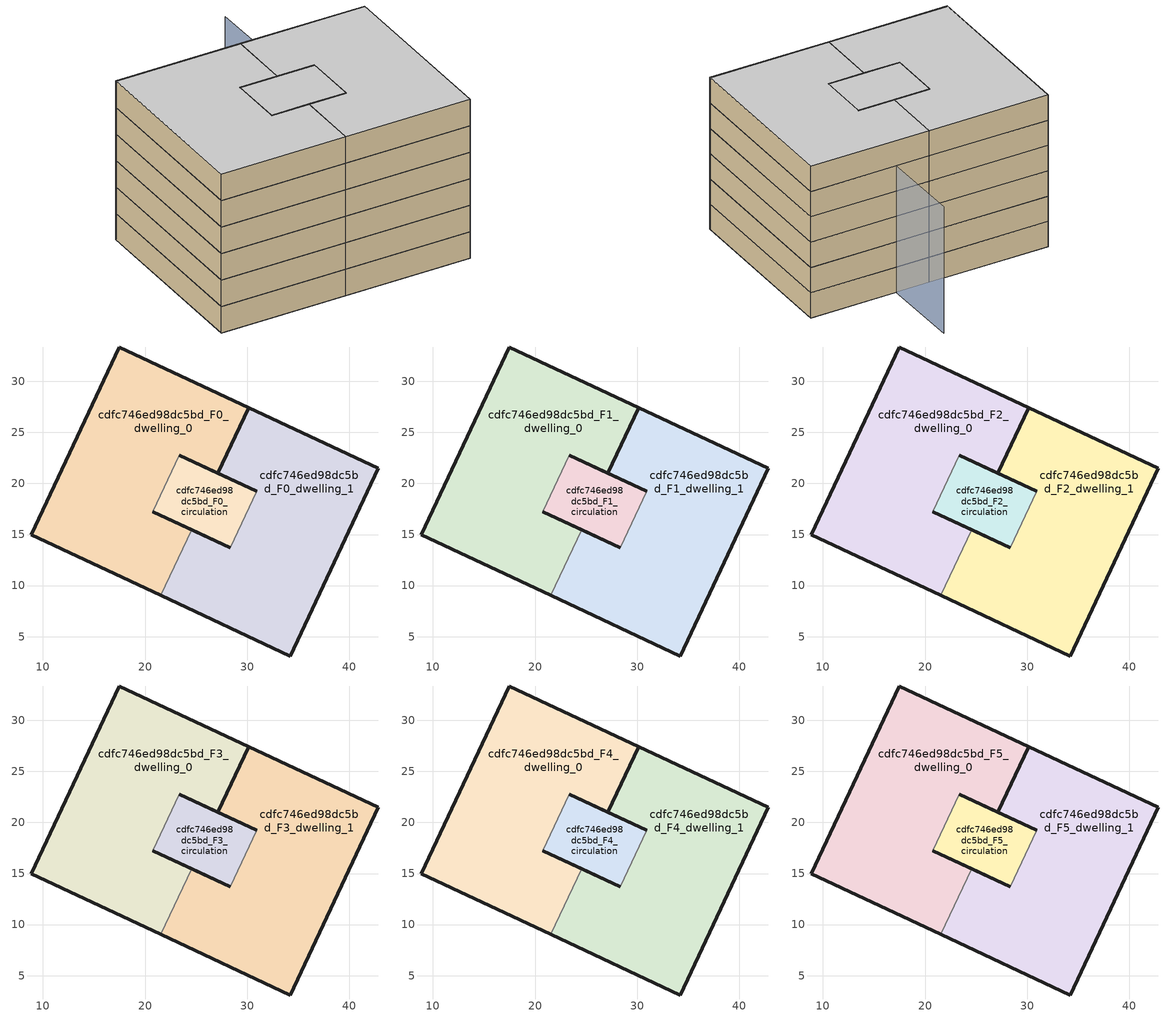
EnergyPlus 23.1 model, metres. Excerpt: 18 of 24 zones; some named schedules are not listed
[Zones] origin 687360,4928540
cdfc746ed98dc5bd_F0_dwelling_0
 floor ground (EU_floor_Construction): 24.54,15.47 20.75,17.25 23.33,22.77 27.13,20.99 30.14,27.43 17.49,33.36 8.87,14.97 21.53,9.04 z0
 wall outside (EU_wall_Construction): 20.75,17.25 24.54,15.47 / 21.53,9.04 8.87,14.97 17.49,33.36 30.14,27.43 27.13,20.99 23.33,22.77 z0:3
 wall to cdfc746ed98dc5bd_F0_circulation (EU_wall_Construction): 23.33,22.77 20.75,17.25 z0:3
 wall to cdfc746ed98dc5bd_F0_dwelling_1 (EU_wall_Construction): 24.54,15.47 21.53,9.04 z0:3
cdfc746ed98dc5bd_F0_dwelling_1
 floor ground (EU_floor_Construction): 34.19,3.11 42.8,21.5 30.14,27.43 27.13,20.99 30.93,19.21 28.34,13.7 24.54,15.47 21.53,9.04 z0
 wall outside (EU_wall_Construction): 24.54,15.47 28.34,13.7 / 30.93,19.21 27.13,20.99 30.14,27.43 42.8,21.5 34.19,3.11 21.53,9.04 z0:3
 wall to cdfc746ed98dc5bd_F0_circulation (EU_wall_Construction): 28.34,13.7 30.93,19.21 z0:3
cdfc746ed98dc5bd_F0_circulation
 floor ground (EU_floor_Construction): 28.34,13.7 30.93,19.21 23.33,22.77 20.75,17.25 z0
 wall outside (EU_wall_Construction): 23.33,22.77 30.93,19.21 / 28.34,13.7 20.75,17.25 z0:3
cdfc746ed98dc5bd_F1_dwelling_0
 floor to cdfc746ed98dc5bd_F0_dwelling_0 (EU_floor_Construction): 24.54,15.47 20.75,17.25 23.33,22.77 27.13,20.99 30.14,27.43 17.49,33.36 8.87,14.97 21.53,9.04 z3
 wall outside (EU_wall_Construction): 20.75,17.25 24.54,15.47 / 21.53,9.04 8.87,14.97 17.49,33.36 30.14,27.43 27.13,20.99 23.33,22.77 z3:6
 wall to cdfc746ed98dc5bd_F1_circulation (EU_wall_Construction): 23.33,22.77 20.75,17.25 z3:6
 wall to cdfc746ed98dc5bd_F1_dwelling_1 (EU_wall_Construction): 24.54,15.47 21.53,9.04 z3:6
cdfc746ed98dc5bd_F1_dwelling_1
 floor to cdfc746ed98dc5bd_F0_dwelling_1 (EU_floor_Construction): 34.19,3.11 42.8,21.5 30.14,27.43 27.13,20.99 30.92,19.21 28.34,13.7 24.54,15.47 21.53,9.04 z3
 wall outside (EU_wall_Construction): 24.54,15.47 28.34,13.7 / 30.93,19.21 27.13,20.99 30.14,27.43 42.8,21.5 34.19,3.11 21.53,9.04 z3:6
 wall to cdfc746ed98dc5bd_F1_circulation (EU_wall_Construction): 28.34,13.7 30.93,19.21 z3:6
cdfc746ed98dc5bd_F1_circulation
 floor to cdfc746ed98dc5bd_F0_circulation (EU_floor_Construction): 28.34,13.7 30.92,19.21 23.33,22.77 20.75,17.25 z3
 wall outside (EU_wall_Construction): 23.33,22.77 30.93,19.21 / 28.34,13.7 20.75,17.25 z3:6
cdfc746ed98dc5bd_F2_dwelling_0
 floor to cdfc746ed98dc5bd_F1_dwelling_0 (EU_floor_Construction): 24.54,15.47 20.75,17.25 23.33,22.77 27.13,20.99 30.14,27.43 17.49,33.36 8.87,14.97 21.53,9.04 z6
 wall outside (EU_wall_Construction): 20.75,17.25 24.54,15.47 / 21.53,9.04 8.87,14.97 17.49,33.36 30.14,27.43 27.13,20.99 23.33,22.77 z6:9
 wall to cdfc746ed98dc5bd_F2_circulation (EU_wall_Construction): 23.33,22.77 20.75,17.25 z6:9
 wall to cdfc746ed98dc5bd_F2_dwelling_1 (EU_wall_Construction): 24.54,15.47 21.53,9.04 z6:9
cdfc746ed98dc5bd_F2_dwelling_1
 floor to cdfc746ed98dc5bd_F1_dwelling_1 (EU_floor_Construction): 34.19,3.11 42.8,21.5 30.14,27.43 27.13,20.99 30.92,19.21 28.34,13.7 24.54,15.47 21.53,9.04 z6
 wall outside (EU_wall_Construction): 24.54,15.47 28.34,13.7 / 30.93,19.21 27.13,20.99 30.14,27.43 42.8,21.5 34.19,3.11 21.53,9.04 z6:9
 wall to cdfc746ed98dc5bd_F2_circulation (EU_wall_Construction): 28.34,13.7 30.93,19.21 z6:9
cdfc746ed98dc5bd_F2_circulation
 floor to cdfc746ed98dc5bd_F1_circulation (EU_floor_Construction): 28.34,13.7 30.92,19.21 23.33,22.77 20.75,17.25 z6
 wall outside (EU_wall_Construction): 23.33,22.77 30.93,19.21 / 28.34,13.7 20.75,17.25 z6:9
cdfc746ed98dc5bd_F3_dwelling_0
 floor to cdfc746ed98dc5bd_F2_dwelling_0 (EU_floor_Construction): 24.54,15.47 20.75,17.25 23.33,22.77 27.13,20.99 30.14,27.43 17.49,33.36 8.87,14.97 21.53,9.04 z9
 wall outside (EU_wall_Construction): 20.75,17.25 24.54,15.47 / 21.53,9.04 8.87,14.97 17.49,33.36 30.14,27.43 27.13,20.99 23.33,22.77 z9:12
 wall to cdfc746ed98dc5bd_F3_circulation (EU_wall_Construction): 23.33,22.77 20.75,17.25 z9:12
 wall to cdfc746ed98dc5bd_F3_dwelling_1 (EU_wall_Construction): 24.54,15.47 21.53,9.04 z9:12
cdfc746ed98dc5bd_F3_dwelling_1
 floor to cdfc746ed98dc5bd_F2_dwelling_1 (EU_floor_Construction): 34.19,3.11 42.8,21.5 30.14,27.43 27.13,20.99 30.92,19.21 28.34,13.7 24.54,15.47 21.53,9.04 z9
 wall outside (EU_wall_Construction): 24.54,15.47 28.34,13.7 / 30.93,19.21 27.13,20.99 30.14,27.43 42.8,21.5 34.19,3.11 21.53,9.04 z9:12
 wall to cdfc746ed98dc5bd_F3_circulation (EU_wall_Construction): 28.34,13.7 30.93,19.21 z9:12
cdfc746ed98dc5bd_F3_circulation
 floor to cdfc746ed98dc5bd_F2_circulation (EU_floor_Construction): 28.34,13.7 30.92,19.21 23.33,22.77 20.75,17.25 z9
 wall outside (EU_wall_Construction): 23.33,22.77 30.93,19.21 / 28.34,13.7 20.75,17.25 z9:12
cdfc746ed98dc5bd_F4_dwelling_0
 floor to cdfc746ed98dc5bd_F3_dwelling_0 (EU_floor_Construction): 24.54,15.47 20.75,17.25 23.33,22.77 27.13,20.99 30.14,27.43 17.49,33.36 8.87,14.97 21.53,9.04 z12
 wall outside (EU_wall_Construction): 20.75,17.25 24.54,15.47 / 21.53,9.04 8.87,14.97 17.49,33.36 30.14,27.43 27.13,20.99 23.33,22.77 z12:15
 wall to cdfc746ed98dc5bd_F4_circulation (EU_wall_Construction): 23.33,22.77 20.75,17.25 z12:15
 wall to cdfc746ed98dc5bd_F4_dwelling_1 (EU_wall_Construction): 24.54,15.47 21.53,9.04 z12:15
cdfc746ed98dc5bd_F4_dwelling_1
 floor to cdfc746ed98dc5bd_F3_dwelling_1 (EU_floor_Construction): 34.19,3.11 42.8,21.5 30.14,27.43 27.13,20.99 30.92,19.21 28.34,13.7 24.54,15.47 21.53,9.04 z12
 wall outside (EU_wall_Construction): 24.54,15.47 28.34,13.7 / 30.93,19.21 27.13,20.99 30.14,27.43 42.8,21.5 34.19,3.11 21.53,9.04 z12:15
 wall to cdfc746ed98dc5bd_F4_circulation (EU_wall_Construction): 28.34,13.7 30.93,19.21 z12:15
cdfc746ed98dc5bd_F4_circulation
 floor to cdfc746ed98dc5bd_F3_circulation (EU_floor_Construction): 28.34,13.7 30.92,19.21 23.33,22.77 20.75,17.25 z12
 wall outside (EU_wall_Construction): 23.33,22.77 30.93,19.21 / 28.34,13.7 20.75,17.25 z12:15
cdfc746ed98dc5bd_F5_dwelling_0
 floor to cdfc746ed98dc5bd_F4_dwelling_0 (EU_floor_Construction): 24.54,15.47 20.75,17.25 23.33,22.77 27.13,20.99 30.14,27.43 17.49,33.36 8.87,14.97 21.53,9.04 z15
 wall outside (EU_wall_Construction): 20.75,17.25 24.54,15.47 / 21.53,9.04 8.87,14.97 17.49,33.36 30.14,27.43 27.13,20.99 23.33,22.77 z15:18
 wall to cdfc746ed98dc5bd_F5_circulation (EU_wall_Construction): 23.33,22.77 20.75,17.25 z15:18
 wall to cdfc746ed98dc5bd_F5_dwelling_1 (EU_wall_Construction): 24.54,15.47 21.53,9.04 z15:18
 ceiling to cdfc746ed98dc5bd_F6_dwelling_0 (EU_floor_Construction): 30.14,27.43 27.13,20.99 23.33,22.77 20.75,17.25 24.54,15.47 21.53,9.04 8.87,14.97 17.49,33.36 z18
cdfc746ed98dc5bd_F5_dwelling_1
 floor to cdfc746ed98dc5bd_F4_dwelling_1 (EU_floor_Construction): 34.19,3.11 42.8,21.5 30.14,27.43 27.13,20.99 30.92,19.21 28.34,13.7 24.54,15.47 21.53,9.04 z15
 wall outside (EU_wall_Construction): 24.54,15.47 28.34,13.7 / 30.93,19.21 27.13,20.99 30.14,27.43 42.8,21.5 34.19,3.11 21.53,9.04 z15:18
 wall to cdfc746ed98dc5bd_F5_circulation (EU_wall_Construction): 28.34,13.7 30.93,19.21 z15:18
 ceiling to cdfc746ed98dc5bd_F6_dwelling_1 (EU_floor_Construction): 42.8,21.5 34.19,3.11 21.53,9.04 24.54,15.47 28.34,13.7 30.92,19.21 27.13,20.99 30.14,27.43 z18
cdfc746ed98dc5bd_F5_circulation
 floor to cdfc746ed98dc5bd_F4_circulation (EU_floor_Construction): 28.34,13.7 30.92,19.21 23.33,22.77 20.75,17.25 z15
 wall outside (EU_wall_Construction): 23.33,22.77 30.93,19.21 / 28.34,13.7 20.75,17.25 z15:18
 ceiling to cdfc746ed98dc5bd_F6_circulation (EU_floor_Construction): 30.92,19.21 28.34,13.7 20.75,17.25 23.33,22.77 z18
shading: 37.54,34.3 32.78,23.76 / 32.78,23.76 17.75,30.54 z0:15
[Building]
EU S2 Campaign: North Axis=0; Terrain=City; Solar Distribution=FullExterior
[Site:Location]
Bologna: Latitude=44.5; Longitude=11.25; Time Zone=1; Elevation=37
[SizingPeriod:WeatherFileDays]
AnnualSizingPeriod: Begin Month=1; Begin Day of Month=1; End Month=12; End Day of Month=31; Day of Week for Start Day=Monday; Use Weather File Daylight Saving Period=No; Use Weather File Rain and Snow Indicators=No
[MATERIAL]
EU_InternalMass_Material: Roughness=MediumRough; Thickness=0.1; Conductivity=1; Density=1800; Specific Heat=900; Thermal Absorptance=0.9; Solar Absorptance=0.7; Visible Absorptance=0.7
[MATERIAL:NOMASS] Roughness=MediumRough; Thermal Absorptance=0.9; Solar Absorptance=0.7; Visible Absorptance=0.7
Name | Thermal Resistance
EU_wall_NoMass | 0.905828
EU_floor_NoMass | 0.67114
[CONSTRUCTION]
EU_wall_Construction: EU_wall_NoMass
EU_floor_Construction: EU_floor_NoMass
EU_InternalMass_Construction: EU_InternalMass_Material
[ZONE] Type=1; Multiplier=1; Ceiling Height=autocalculate; Floor Area=autocalculate; Part of Total Floor Area=Yes
Name | Volume
cdfc746ed98dc5bd_F0_dwelling_0 | 774.779
cdfc746ed98dc5bd_F1_dwelling_0; cdfc746ed98dc5bd_F2_dwelling_0; cdfc746ed98dc5bd_F3_dwelling_0; cdfc746ed98dc5bd_F4_dwelling_0; cdfc746ed98dc5bd_F5_dwelling_0 | 774.781
cdfc746ed98dc5bd_F0_dwelling_1 | 774.767
cdfc746ed98dc5bd_F1_dwelling_1; cdfc746ed98dc5bd_F2_dwelling_1; cdfc746ed98dc5bd_F3_dwelling_1; cdfc746ed98dc5bd_F4_dwelling_1; cdfc746ed98dc5bd_F5_dwelling_1 | 774.768
cdfc746ed98dc5bd_F0_circulation; cdfc746ed98dc5bd_F1_circulation; cdfc746ed98dc5bd_F2_circulation; cdfc746ed98dc5bd_F3_circulation; cdfc746ed98dc5bd_F4_circulation; cdfc746ed98dc5bd_F5_circulation | 153.245
[INTERNALMASS] Construction=EU_InternalMass_Construction; Surface Area=258.25
Name | Zone or ZoneList
cdfc746ed98dc5bd_F0_dwelling_0_EU_InternalMass | cdfc746ed98dc5bd_F0_dwelling_0
cdfc746ed98dc5bd_F0_dwelling_1_EU_InternalMass | cdfc746ed98dc5bd_F0_dwelling_1
cdfc746ed98dc5bd_F1_dwelling_0_EU_InternalMass | cdfc746ed98dc5bd_F1_dwelling_0
cdfc746ed98dc5bd_F1_dwelling_1_EU_InternalMass | cdfc746ed98dc5bd_F1_dwelling_1
cdfc746ed98dc5bd_F2_dwelling_0_EU_InternalMass | cdfc746ed98dc5bd_F2_dwelling_0
cdfc746ed98dc5bd_F2_dwelling_1_EU_InternalMass | cdfc746ed98dc5bd_F2_dwelling_1
cdfc746ed98dc5bd_F3_dwelling_0_EU_InternalMass | cdfc746ed98dc5bd_F3_dwelling_0
cdfc746ed98dc5bd_F3_dwelling_1_EU_InternalMass | cdfc746ed98dc5bd_F3_dwelling_1
cdfc746ed98dc5bd_F4_dwelling_0_EU_InternalMass | cdfc746ed98dc5bd_F4_dwelling_0
cdfc746ed98dc5bd_F4_dwelling_1_EU_InternalMass | cdfc746ed98dc5bd_F4_dwelling_1
cdfc746ed98dc5bd_F5_dwelling_0_EU_InternalMass | cdfc746ed98dc5bd_F5_dwelling_0
cdfc746ed98dc5bd_F5_dwelling_1_EU_InternalMass | cdfc746ed98dc5bd_F5_dwelling_1
[OTHEREQUIPMENT] Fuel Type=Electricity; Design Level Calculation Method=Watts/Area; Power per Zone Floor Area=1; Fraction Latent=0; Fraction Radiant=0; Fraction Lost=0; Carbon Dioxide Generation Rate=0; EndUse Subcategory=EU_Step8_InternalGains
Name | Zone or ZoneList or Space or SpaceList | Schedule
EU_Step8_InternalGain_cdfc746ed98dc5bd_F0_dwelling_0_f000 | cdfc746ed98dc5bd_F0_dwelling_0 | EU_Step8_GainSchedule_cdfc746ed98dc5bd_F0_dwelling_0_f000
EU_Step8_InternalGain_cdfc746ed98dc5bd_F0_dwelling_1_f000 | cdfc746ed98dc5bd_F0_dwelling_1 | EU_Step8_GainSchedule_cdfc746ed98dc5bd_F0_dwelling_1_f000
EU_Step8_InternalGain_cdfc746ed98dc5bd_F1_dwelling_0_f000 | cdfc746ed98dc5bd_F1_dwelling_0 | EU_Step8_GainSchedule_cdfc746ed98dc5bd_F1_dwelling_0_f000
EU_Step8_InternalGain_cdfc746ed98dc5bd_F1_dwelling_1_f000 | cdfc746ed98dc5bd_F1_dwelling_1 | EU_Step8_GainSchedule_cdfc746ed98dc5bd_F1_dwelling_1_f000
EU_Step8_InternalGain_cdfc746ed98dc5bd_F2_dwelling_0_f000 | cdfc746ed98dc5bd_F2_dwelling_0 | EU_Step8_GainSchedule_cdfc746ed98dc5bd_F2_dwelling_0_f000
EU_Step8_InternalGain_cdfc746ed98dc5bd_F2_dwelling_1_f000 | cdfc746ed98dc5bd_F2_dwelling_1 | EU_Step8_GainSchedule_cdfc746ed98dc5bd_F2_dwelling_1_f000
EU_Step8_InternalGain_cdfc746ed98dc5bd_F3_dwelling_0_f000 | cdfc746ed98dc5bd_F3_dwelling_0 | EU_Step8_GainSchedule_cdfc746ed98dc5bd_F3_dwelling_0_f000
EU_Step8_InternalGain_cdfc746ed98dc5bd_F3_dwelling_1_f000 | cdfc746ed98dc5bd_F3_dwelling_1 | EU_Step8_GainSchedule_cdfc746ed98dc5bd_F3_dwelling_1_f000
EU_Step8_InternalGain_cdfc746ed98dc5bd_F4_dwelling_0_f000 | cdfc746ed98dc5bd_F4_dwelling_0 | EU_Step8_GainSchedule_cdfc746ed98dc5bd_F4_dwelling_0_f000
EU_Step8_InternalGain_cdfc746ed98dc5bd_F4_dwelling_1_f000 | cdfc746ed98dc5bd_F4_dwelling_1 | EU_Step8_GainSchedule_cdfc746ed98dc5bd_F4_dwelling_1_f000
EU_Step8_InternalGain_cdfc746ed98dc5bd_F5_dwelling_0_f000 | cdfc746ed98dc5bd_F5_dwelling_0 | EU_Step8_GainSchedule_cdfc746ed98dc5bd_F5_dwelling_0_f000
EU_Step8_InternalGain_cdfc746ed98dc5bd_F5_dwelling_1_f000 | cdfc746ed98dc5bd_F5_dwelling_1 | EU_Step8_GainSchedule_cdfc746ed98dc5bd_F5_dwelling_1_f000
[ZONEINFILTRATION:DESIGNFLOWRATE] Schedule=EU_AlwaysOn; Design Flow Rate Calculation Method=Flow/Area; Flow Rate per Floor Area=0.0005; Constant Term Coefficient=1; Temperature Term Coefficient=0; Velocity Term Coefficient=0; Velocity Squared Term Coefficient=0
Name | Zone or ZoneList or Space or SpaceList
EU_Circulation_Infiltration_cdfc746ed98dc5bd_F0_circulation | cdfc746ed98dc5bd_F0_circulation
EU_Circulation_Infiltration_cdfc746ed98dc5bd_F1_circulation | cdfc746ed98dc5bd_F1_circulation
EU_Circulation_Infiltration_cdfc746ed98dc5bd_F2_circulation | cdfc746ed98dc5bd_F2_circulation
EU_Circulation_Infiltration_cdfc746ed98dc5bd_F3_circulation | cdfc746ed98dc5bd_F3_circulation
EU_Circulation_Infiltration_cdfc746ed98dc5bd_F4_circulation | cdfc746ed98dc5bd_F4_circulation
EU_Circulation_Infiltration_cdfc746ed98dc5bd_F5_circulation | cdfc746ed98dc5bd_F5_circulation
[ZONEVENTILATION:DESIGNFLOWRATE] Schedule=EU_AlwaysOn; Design Flow Rate Calculation Method=AirChanges/Hour; Air Changes per Hour=0.73129; Ventilation Type=Natural; Fan Pressure Rise=0; Fan Total Efficiency=1; Constant Term Coefficient=1; Temperature Term Coefficient=0; Velocity Term Coefficient=0; Velocity Squared Term Coefficient=0; Minimum Indoor Temperature=-100; Maximum Indoor Temperature=100; Delta Temperature=-100; Minimum Outdoor Temperature=-100; Maximum Outdoor Temperature=100; Maximum Wind Speed=40
Name | Zone or ZoneList or Space or SpaceList
EU_ConstantAir_cdfc746ed98dc5bd_F0_dwelling_0 | cdfc746ed98dc5bd_F0_dwelling_0
EU_ConstantAir_cdfc746ed98dc5bd_F0_dwelling_1 | cdfc746ed98dc5bd_F0_dwelling_1
EU_ConstantAir_cdfc746ed98dc5bd_F1_dwelling_0 | cdfc746ed98dc5bd_F1_dwelling_0
EU_ConstantAir_cdfc746ed98dc5bd_F1_dwelling_1 | cdfc746ed98dc5bd_F1_dwelling_1
EU_ConstantAir_cdfc746ed98dc5bd_F2_dwelling_0 | cdfc746ed98dc5bd_F2_dwelling_0
EU_ConstantAir_cdfc746ed98dc5bd_F2_dwelling_1 | cdfc746ed98dc5bd_F2_dwelling_1
EU_ConstantAir_cdfc746ed98dc5bd_F3_dwelling_0 | cdfc746ed98dc5bd_F3_dwelling_0
EU_ConstantAir_cdfc746ed98dc5bd_F3_dwelling_1 | cdfc746ed98dc5bd_F3_dwelling_1
EU_ConstantAir_cdfc746ed98dc5bd_F4_dwelling_0 | cdfc746ed98dc5bd_F4_dwelling_0
EU_ConstantAir_cdfc746ed98dc5bd_F4_dwelling_1 | cdfc746ed98dc5bd_F4_dwelling_1
EU_ConstantAir_cdfc746ed98dc5bd_F5_dwelling_0 | cdfc746ed98dc5bd_F5_dwelling_0
EU_ConstantAir_cdfc746ed98dc5bd_F5_dwelling_1 | cdfc746ed98dc5bd_F5_dwelling_1
[HVACTEMPLATE:THERMOSTAT] Constant Heating Setpoint=20; Constant Cooling Setpoint=50
EU_HeatOnly_cdfc746ed98dc5bd_F0_dwelling_0; EU_HeatOnly_cdfc746ed98dc5bd_F0_dwelling_1; EU_HeatOnly_cdfc746ed98dc5bd_F1_dwelling_0; EU_HeatOnly_cdfc746ed98dc5bd_F1_dwelling_1; EU_HeatOnly_cdfc746ed98dc5bd_F2_dwelling_0; EU_HeatOnly_cdfc746ed98dc5bd_F2_dwelling_1; EU_HeatOnly_cdfc746ed98dc5bd_F3_dwelling_0; EU_HeatOnly_cdfc746ed98dc5bd_F3_dwelling_1; EU_HeatOnly_cdfc746ed98dc5bd_F4_dwelling_0; EU_HeatOnly_cdfc746ed98dc5bd_F4_dwelling_1; EU_HeatOnly_cdfc746ed98dc5bd_F5_dwelling_0; EU_HeatOnly_cdfc746ed98dc5bd_F5_dwelling_1; EU_HeatOnly_cdfc746ed98dc5bd_F6_dwelling_0; EU_HeatOnly_cdfc746ed98dc5bd_F6_dwelling_1; EU_HeatOnly_cdfc746ed98dc5bd_F7_dwelling_0; EU_HeatOnly_cdfc746ed98dc5bd_F7_dwelling_1
[HVACTEMPLATE:ZONE:IDEALLOADSAIRSYSTEM] System Availability Schedule=EU_AlwaysOn; Maximum Heating Supply Air Temperature=50; Minimum Cooling Supply Air Temperature=13; Maximum Heating Supply Air Humidity Ratio=0.0156; Minimum Cooling Supply Air Humidity Ratio=0.0077; Heating Limit=NoLimit; Cooling Limit=NoLimit; Heating Availability Schedule=EU_AlwaysOn; Cooling Availability Schedule=EU_CoolingOff; Dehumidification Control Type=ConstantSensibleHeatRatio; Cooling Sensible Heat Ratio=0.7; Dehumidification Setpoint=60; Humidification Control Type=None; Humidification Setpoint=30; Outdoor Air Method=None; Outdoor Air Flow Rate per Person=0.00944; Outdoor Air Flow Rate per Zone Floor Area=0; Outdoor Air Flow Rate per Zone=0; Demand Controlled Ventilation Type=None; Outdoor Air Economizer Type=NoEconomizer; Heat Recovery Type=None; Sensible Heat Recovery Effectiveness=0.7; Latent Heat Recovery Effectiveness=0.65
Name | Template Thermostat
cdfc746ed98dc5bd_F0_dwelling_0 | EU_HeatOnly_cdfc746ed98dc5bd_F0_dwelling_0
cdfc746ed98dc5bd_F0_dwelling_1 | EU_HeatOnly_cdfc746ed98dc5bd_F0_dwelling_1
cdfc746ed98dc5bd_F1_dwelling_0 | EU_HeatOnly_cdfc746ed98dc5bd_F1_dwelling_0
cdfc746ed98dc5bd_F1_dwelling_1 | EU_HeatOnly_cdfc746ed98dc5bd_F1_dwelling_1
cdfc746ed98dc5bd_F2_dwelling_0 | EU_HeatOnly_cdfc746ed98dc5bd_F2_dwelling_0
cdfc746ed98dc5bd_F2_dwelling_1 | EU_HeatOnly_cdfc746ed98dc5bd_F2_dwelling_1
cdfc746ed98dc5bd_F3_dwelling_0 | EU_HeatOnly_cdfc746ed98dc5bd_F3_dwelling_0
cdfc746ed98dc5bd_F3_dwelling_1 | EU_HeatOnly_cdfc746ed98dc5bd_F3_dwelling_1
cdfc746ed98dc5bd_F4_dwelling_0 | EU_HeatOnly_cdfc746ed98dc5bd_F4_dwelling_0
cdfc746ed98dc5bd_F4_dwelling_1 | EU_HeatOnly_cdfc746ed98dc5bd_F4_dwelling_1
cdfc746ed98dc5bd_F5_dwelling_0 | EU_HeatOnly_cdfc746ed98dc5bd_F5_dwelling_0
cdfc746ed98dc5bd_F5_dwelling_1 | EU_HeatOnly_cdfc746ed98dc5bd_F5_dwelling_1
[SIZING:ZONE] Zone Cooling Design Supply Air Temperature Input Method=SupplyAirTemperature; Zone Cooling Design Supply Air Temperature=13; Zone Heating Design Supply Air Temperature Input Method=SupplyAirTemperature; Zone Heating Design Supply Air Temperature=50; Zone Cooling Design Supply Air Humidity Ratio=0.008; Zone Heating Design Supply Air Humidity Ratio=0.008; Cooling Design Air Flow Method=DesignDay; Cooling Design Air Flow Rate=0; Cooling Minimum Air Flow per Zone Floor Area=0.000762; Cooling Minimum Air Flow=0; Cooling Minimum Air Flow Fraction=0.2; Heating Design Air Flow Method=DesignDay; Heating Design Air Flow Rate=0; Heating Maximum Air Flow per Zone Floor Area=0.002032; Heating Maximum Air Flow=0.141576; Heating Maximum Air Flow Fraction=0.3; Account for Dedicated Outdoor Air System=No; Dedicated Outdoor Air System Control Strategy=NeutralSupplyAir; Dedicated Outdoor Air Low Setpoint Temperature for Design=autosize; Dedicated Outdoor Air High Setpoint Temperature for Design=autosize; Zone Load Sizing Method=Sensible Load Only No Latent Load; Zone Latent Cooling Design Supply Air Humidity Ratio Input Method=HumidityRatioDifference; Zone Cooling Design Supply Air Humidity Ratio Difference=0.005; Zone Latent Heating Design Supply Air Humidity Ratio Input Method=HumidityRatioDifference; Zone Humidification Design Supply Air Humidity Ratio Difference=0.005
cdfc746ed98dc5bd_F0_dwelling_0; cdfc746ed98dc5bd_F0_dwelling_1; cdfc746ed98dc5bd_F1_dwelling_0; cdfc746ed98dc5bd_F1_dwelling_1; cdfc746ed98dc5bd_F2_dwelling_0; cdfc746ed98dc5bd_F2_dwelling_1; cdfc746ed98dc5bd_F3_dwelling_0; cdfc746ed98dc5bd_F3_dwelling_1; cdfc746ed98dc5bd_F4_dwelling_0; cdfc746ed98dc5bd_F4_dwelling_1; cdfc746ed98dc5bd_F5_dwelling_0; cdfc746ed98dc5bd_F5_dwelling_1
